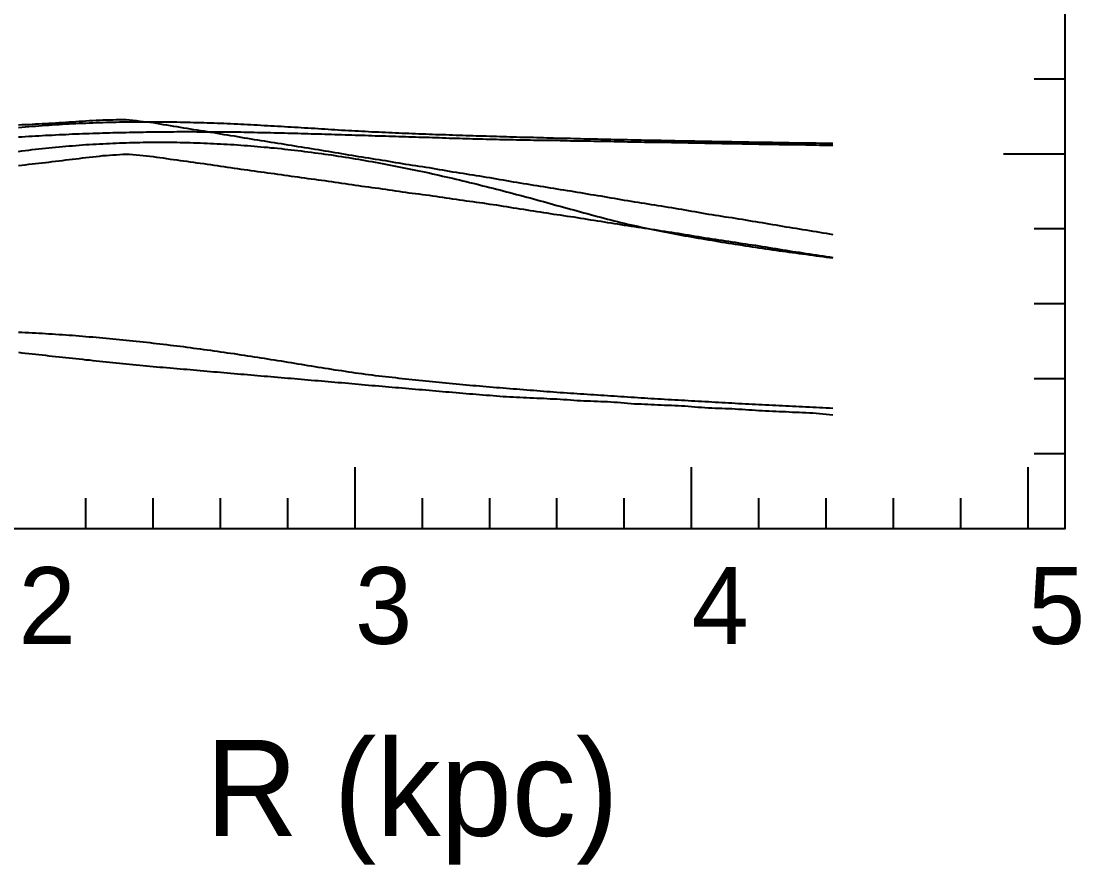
# Model space of a CAD drawing. Extents: x -35 to 181, y -35 to 143.
# Drawn here: x 70.4 to 180.9, y -35 to 52.9 of the extents above; entities that cross this region are included whole.
import ezdxf

# ---------------------------------------------------------------- set-up
doc = ezdxf.new("R2010")
doc.units = 0

msp = doc.modelspace()

# ---------------------------------------------------------------- linework, layer by layer
at = {"color": 0}
for p, q in [((179.2, 46.85), (176, 46.85)), ((179.2, 39.04), (172.8, 39.04)), ((179.2, 31.24), (176, 31.24)), ((179.2, 23.43), (176, 23.43)), ((179.2, 15.62), (176, 15.62)), ((179.2, 7.81), (176, 7.81)), ((105.21, 0), (105.21, 6.4)), ((140.28, 0), (140.28, 6.4)), ((175.35, 0), (175.35, 6.4)), ((77.15, 0), (77.15, 3.2)), ((84.17, 0), (84.17, 3.2)), ((91.18, 0), (91.18, 3.2)), ((98.2, 0), (98.2, 3.2)), ((112.22, 0), (112.22, 3.2)), ((119.24, 0), (119.24, 3.2)), ((126.25, 0), (126.25, 3.2)), ((133.27, 0), (133.27, 3.2)), ((147.29, 0), (147.29, 3.2)), ((154.31, 0), (154.31, 3.2)), ((161.32, 0), (161.32, 3.2)), ((168.34, 0), (168.34, 3.2))]:
    msp.add_line(p, q, dxfattribs=at)
msp.add_lwpolyline([(0, 0), (0, 117.13), (179.2, 117.13), (179.2, 0)], close=True, dxfattribs=at)
at = {"color": 1}
msp.add_lwpolyline([(70.14, 42.08), (70.49, 42.1), (70.84, 42.11), (71.19, 42.13), (71.54, 42.15), (71.89, 42.17), (72.24, 42.19), (72.6, 42.21), (72.95, 42.23), (73.3, 42.24), (73.65, 42.27), (74, 42.29), (74.35, 42.31), (74.7, 42.34), (75.05, 42.36), (75.4, 42.38), (75.75, 42.41), (76.1, 42.43), (76.45, 42.45), (76.8, 42.47), (77.15, 42.49), (77.51, 42.52), (77.86, 42.54), (78.21, 42.56), (78.56, 42.58), (78.91, 42.6), (79.26, 42.6), (79.61, 42.61), (79.96, 42.62), (80.31, 42.63), (80.66, 42.64), (81.01, 42.65), (81.36, 42.65), (81.71, 42.61), (82.06, 42.57), (82.41, 42.53), (82.77, 42.48), (83.12, 42.44), (83.47, 42.4), (83.82, 42.35), (84.17, 42.31), (84.52, 42.24), (84.87, 42.19), (85.22, 42.13), (85.57, 42.07), (85.92, 42.01), (86.27, 41.95), (86.62, 41.9), (86.97, 41.84), (87.32, 41.78), (87.68, 41.73), (88.03, 41.67), (88.38, 41.61), (88.73, 41.56), (89.08, 41.5), (89.43, 41.44), (89.78, 41.38), (90.13, 41.33), (90.48, 41.27), (90.83, 41.21), (91.18, 41.15), (91.53, 41.09), (91.88, 41.04), (92.23, 40.98), (92.59, 40.92), (92.94, 40.86), (93.29, 40.8), (93.64, 40.74), (93.99, 40.68), (94.34, 40.62), (94.69, 40.57), (95.04, 40.51), (95.39, 40.46), (95.74, 40.4), (96.09, 40.35), (96.44, 40.29), (96.79, 40.24), (97.14, 40.18), (97.49, 40.13), (97.85, 40.07), (98.2, 40.01), (98.55, 39.95), (98.9, 39.89), (99.25, 39.84), (99.6, 39.78), (99.95, 39.72), (100.3, 39.67), (100.65, 39.61), (101, 39.56), (101.35, 39.5), (101.7, 39.45), (102.05, 39.39), (102.4, 39.33), (102.76, 39.28), (103.11, 39.21), (103.46, 39.15), (103.81, 39.09), (104.16, 39.03), (104.51, 38.97), (104.86, 38.91), (105.21, 38.85), (105.56, 38.8), (105.91, 38.74), (106.26, 38.69), (106.61, 38.63), (106.96, 38.58), (107.31, 38.52), (107.67, 38.46), (108.02, 38.41), (108.37, 38.35), (108.72, 38.29), (109.07, 38.23), (109.42, 38.17), (109.77, 38.11), (110.12, 38.05), (110.47, 37.99), (110.82, 37.94), (111.17, 37.89), (111.52, 37.83), (111.87, 37.78), (112.22, 37.73), (112.58, 37.67), (112.93, 37.62), (113.28, 37.56), (113.63, 37.5), (113.98, 37.44), (114.33, 37.38), (114.68, 37.32), (115.03, 37.26), (115.38, 37.2), (115.73, 37.14), (116.08, 37.09), (116.43, 37.03), (116.78, 36.98), (117.13, 36.92), (117.48, 36.87), (117.84, 36.81), (118.19, 36.76), (118.54, 36.7), (118.89, 36.64), (119.24, 36.58), (119.59, 36.52), (119.94, 36.46), (120.29, 36.4), (120.64, 36.34), (120.99, 36.28), (121.34, 36.22), (121.69, 36.16), (122.04, 36.1), (122.39, 36.04), (122.75, 35.98), (123.1, 35.93), (123.45, 35.87), (123.8, 35.81), (124.15, 35.76), (124.5, 35.7), (124.85, 35.64), (125.2, 35.59), (125.55, 35.53), (125.9, 35.48), (126.25, 35.42), (126.6, 35.36), (126.95, 35.31), (127.3, 35.25), (127.66, 35.19), (128.01, 35.13), (128.36, 35.07), (128.71, 35.02), (129.06, 34.96), (129.41, 34.9), (129.76, 34.84), (130.11, 34.78), (130.46, 34.73), (130.81, 34.67), (131.16, 34.61), (131.51, 34.55), (131.86, 34.49), (132.21, 34.43), (132.57, 34.37), (132.92, 34.31), (133.27, 34.25), (133.62, 34.19), (133.97, 34.13), (134.32, 34.07), (134.67, 34.02), (135.02, 33.96), (135.37, 33.91), (135.72, 33.85), (136.07, 33.79), (136.42, 33.74), (136.77, 33.68), (137.12, 33.63), (137.47, 33.57), (137.83, 33.51), (138.18, 33.46), (138.53, 33.4), (138.88, 33.34), (139.23, 33.28), (139.58, 33.23), (139.93, 33.16), (140.28, 33.1), (140.63, 33.04), (140.98, 32.97), (141.33, 32.91), (141.68, 32.85), (142.03, 32.79), (142.38, 32.73), (142.74, 32.68), (143.09, 32.62), (143.44, 32.57), (143.79, 32.51), (144.14, 32.46), (144.49, 32.41), (144.84, 32.35), (145.19, 32.29), (145.54, 32.24), (145.89, 32.18), (146.24, 32.12), (146.59, 32.06), (146.94, 32), (147.29, 31.95), (147.65, 31.89), (148, 31.83), (148.35, 31.77), (148.7, 31.71), (149.05, 31.65), (149.4, 31.59), (149.75, 31.53), (150.1, 31.47), (150.45, 31.41), (150.8, 31.36), (151.15, 31.3), (151.5, 31.25), (151.85, 31.19), (152.2, 31.14), (152.56, 31.08), (152.91, 31.02), (153.26, 30.96), (153.61, 30.9), (153.96, 30.84), (154.31, 30.78), (154.66, 30.72), (155.01, 30.66)], dxfattribs=at)
at = {"color": 2}
for points in [[(70.14, 42.08), (70.49, 42.1), (70.84, 42.11), (71.19, 42.13), (71.54, 42.15), (71.89, 42.17), (72.24, 42.19), (72.6, 42.21), (72.95, 42.23), (73.3, 42.24), (73.65, 42.27), (74, 42.29), (74.35, 42.31), (74.7, 42.34), (75.05, 42.36), (75.4, 42.38), (75.75, 42.41), (76.1, 42.43), (76.45, 42.45), (76.8, 42.47), (77.15, 42.49), (77.51, 42.52), (77.86, 42.54), (78.21, 42.56), (78.56, 42.58), (78.91, 42.6), (79.26, 42.6), (79.61, 42.61), (79.96, 42.62), (80.31, 42.63), (80.66, 42.64), (81.01, 42.65), (81.36, 42.65), (81.71, 42.61), (82.06, 42.57), (82.41, 42.53), (82.77, 42.48), (83.12, 42.44), (83.47, 42.4), (83.82, 42.35), (84.17, 42.31), (84.52, 42.24), (84.87, 42.19), (85.22, 42.13), (85.57, 42.07), (85.92, 42.01), (86.27, 41.95), (86.62, 41.9), (86.97, 41.84), (87.32, 41.78), (87.68, 41.73), (88.03, 41.67), (88.38, 41.61), (88.73, 41.56), (89.08, 41.5), (89.43, 41.44), (89.78, 41.38), (90.13, 41.33), (90.48, 41.27), (90.83, 41.21), (91.18, 41.15), (91.53, 41.09), (91.88, 41.04), (92.23, 40.98), (92.59, 40.92), (92.94, 40.86), (93.29, 40.8), (93.64, 40.74), (93.99, 40.68), (94.34, 40.62), (94.69, 40.57), (95.04, 40.51), (95.39, 40.46), (95.74, 40.4), (96.09, 40.35), (96.44, 40.29), (96.79, 40.24), (97.14, 40.18), (97.49, 40.13), (97.85, 40.07), (98.2, 40.01), (98.55, 39.95), (98.9, 39.89), (99.25, 39.84), (99.6, 39.78), (99.95, 39.72), (100.3, 39.67), (100.65, 39.61), (101, 39.56), (101.35, 39.5), (101.7, 39.45), (102.05, 39.39), (102.4, 39.33), (102.76, 39.28), (103.11, 39.21), (103.46, 39.15), (103.81, 39.09), (104.16, 39.03), (104.51, 38.97), (104.86, 38.91), (105.21, 38.85), (105.56, 38.8), (105.91, 38.74), (106.26, 38.69), (106.61, 38.63), (106.96, 38.58), (107.31, 38.52), (107.67, 38.46), (108.02, 38.41), (108.37, 38.35), (108.72, 38.29), (109.07, 38.23), (109.42, 38.17), (109.77, 38.11), (110.12, 38.05), (110.47, 37.99), (110.82, 37.94), (111.17, 37.89), (111.52, 37.83), (111.87, 37.78), (112.22, 37.73), (112.58, 37.67), (112.93, 37.62), (113.28, 37.56), (113.63, 37.5), (113.98, 37.44), (114.33, 37.38), (114.68, 37.32), (115.03, 37.26), (115.38, 37.2), (115.73, 37.14), (116.08, 37.09), (116.43, 37.03), (116.78, 36.98), (117.13, 36.92), (117.48, 36.87), (117.84, 36.81), (118.19, 36.76), (118.54, 36.7), (118.89, 36.64), (119.24, 36.58), (119.59, 36.52), (119.94, 36.46), (120.29, 36.4), (120.64, 36.34), (120.99, 36.28), (121.34, 36.22), (121.69, 36.16), (122.04, 36.1), (122.39, 36.04), (122.75, 35.98), (123.1, 35.93), (123.45, 35.87), (123.8, 35.81), (124.15, 35.76), (124.5, 35.7), (124.85, 35.64), (125.2, 35.59), (125.55, 35.53), (125.9, 35.48), (126.25, 35.42), (126.6, 35.36), (126.95, 35.31), (127.3, 35.25), (127.66, 35.19), (128.01, 35.13), (128.36, 35.07), (128.71, 35.02), (129.06, 34.96), (129.41, 34.9), (129.76, 34.84), (130.11, 34.78), (130.46, 34.73), (130.81, 34.67), (131.16, 34.61), (131.51, 34.55), (131.86, 34.49), (132.21, 34.43), (132.57, 34.37), (132.92, 34.31), (133.27, 34.25), (133.62, 34.19), (133.97, 34.13), (134.32, 34.07), (134.67, 34.02), (135.02, 33.96), (135.37, 33.91), (135.72, 33.85), (136.07, 33.79), (136.42, 33.74), (136.77, 33.68), (137.12, 33.63), (137.47, 33.57), (137.83, 33.51), (138.18, 33.46), (138.53, 33.4), (138.88, 33.34), (139.23, 33.28), (139.58, 33.23), (139.93, 33.16), (140.28, 33.1), (140.63, 33.04), (140.98, 32.97), (141.33, 32.91), (141.68, 32.85), (142.03, 32.79), (142.38, 32.73), (142.74, 32.68), (143.09, 32.62), (143.44, 32.57), (143.79, 32.51), (144.14, 32.46), (144.49, 32.41), (144.84, 32.35), (145.19, 32.29), (145.54, 32.24), (145.89, 32.18), (146.24, 32.12), (146.59, 32.06), (146.94, 32), (147.29, 31.95), (147.65, 31.89), (148, 31.83), (148.35, 31.77), (148.7, 31.71), (149.05, 31.65), (149.4, 31.59), (149.75, 31.53), (150.1, 31.47), (150.45, 31.41), (150.8, 31.36), (151.15, 31.3), (151.5, 31.25), (151.85, 31.19), (152.2, 31.14), (152.56, 31.08), (152.91, 31.02), (153.26, 30.96), (153.61, 30.9), (153.96, 30.84), (154.31, 30.78), (154.66, 30.72), (155.01, 30.66)], [(70.14, 39.32), (70.49, 39.37), (70.84, 39.41), (71.19, 39.45), (71.54, 39.5), (71.89, 39.54), (72.24, 39.58), (72.6, 39.62), (72.95, 39.65), (73.3, 39.69), (73.65, 39.72), (74, 39.76), (74.35, 39.79), (74.7, 39.82), (75.05, 39.85), (75.4, 39.88), (75.75, 39.91), (76.1, 39.94), (76.45, 39.96), (76.8, 39.99), (77.15, 40.02), (77.51, 40.04), (77.86, 40.06), (78.21, 40.08), (78.56, 40.1), (78.91, 40.12), (79.26, 40.14), (79.61, 40.15), (79.96, 40.17), (80.31, 40.18), (80.66, 40.2), (81.01, 40.21), (81.36, 40.22), (81.71, 40.23), (82.06, 40.24), (82.41, 40.25), (82.77, 40.25), (83.12, 40.26), (83.47, 40.26), (83.82, 40.27), (84.17, 40.27), (84.52, 40.27), (84.87, 40.27), (85.22, 40.27), (85.57, 40.27), (85.92, 40.27), (86.27, 40.26), (86.62, 40.26), (86.97, 40.25), (87.32, 40.24), (87.68, 40.24), (88.03, 40.23), (88.38, 40.22), (88.73, 40.21), (89.08, 40.19), (89.43, 40.18), (89.78, 40.17), (90.13, 40.15), (90.48, 40.14), (90.83, 40.12), (91.18, 40.1), (91.53, 40.08), (91.88, 40.06), (92.23, 40.04), (92.59, 40.02), (92.94, 39.99), (93.29, 39.97), (93.64, 39.94), (93.99, 39.92), (94.34, 39.89), (94.69, 39.86), (95.04, 39.83), (95.39, 39.8), (95.74, 39.77), (96.09, 39.74), (96.44, 39.7), (96.79, 39.67), (97.14, 39.64), (97.49, 39.6), (97.85, 39.56), (98.2, 39.52), (98.55, 39.48), (98.9, 39.44), (99.25, 39.4), (99.6, 39.36), (99.95, 39.32), (100.3, 39.27), (100.65, 39.23), (101, 39.18), (101.35, 39.13), (101.7, 39.08), (102.05, 39.04), (102.4, 38.99), (102.76, 38.94), (103.11, 38.88), (103.46, 38.83), (103.81, 38.78), (104.16, 38.72), (104.51, 38.67), (104.86, 38.61), (105.21, 38.55), (105.56, 38.49), (105.91, 38.43), (106.26, 38.37), (106.61, 38.31), (106.96, 38.25), (107.31, 38.19), (107.67, 38.13), (108.02, 38.06), (108.37, 37.99), (108.72, 37.93), (109.07, 37.86), (109.42, 37.79), (109.77, 37.72), (110.12, 37.65), (110.47, 37.58), (110.82, 37.51), (111.17, 37.44), (111.52, 37.37), (111.87, 37.29), (112.22, 37.22), (112.58, 37.14), (112.93, 37.07), (113.28, 36.99), (113.63, 36.91), (113.98, 36.83), (114.33, 36.75), (114.68, 36.67), (115.03, 36.59), (115.38, 36.51), (115.73, 36.43), (116.08, 36.34), (116.43, 36.26), (116.78, 36.18), (117.13, 36.09), (117.48, 36.01), (117.84, 35.92), (118.19, 35.83), (118.54, 35.74), (118.89, 35.66), (119.24, 35.57), (119.59, 35.48), (119.94, 35.39), (120.29, 35.3), (120.64, 35.21), (120.99, 35.11), (121.34, 35.02), (121.69, 34.93), (122.04, 34.84), (122.39, 34.74), (122.75, 34.65), (123.1, 34.55), (123.45, 34.46), (123.8, 34.36), (124.15, 34.27), (124.5, 34.17), (124.85, 34.08), (125.2, 33.98), (125.55, 33.89), (125.9, 33.79), (126.25, 33.69), (126.6, 33.6), (126.95, 33.5), (127.3, 33.4), (127.66, 33.31), (128.01, 33.21), (128.36, 33.11), (128.71, 33.02), (129.06, 32.92), (129.41, 32.83), (129.76, 32.73), (130.11, 32.64), (130.46, 32.54), (130.81, 32.45), (131.16, 32.36), (131.51, 32.27), (131.86, 32.18), (132.21, 32.09), (132.57, 32), (132.92, 31.91), (133.27, 31.83), (133.62, 31.74), (133.97, 31.66), (134.32, 31.58), (134.67, 31.51), (135.02, 31.43), (135.37, 31.36), (135.72, 31.28), (136.07, 31.21), (136.42, 31.14), (136.77, 31.07), (137.12, 31), (137.47, 30.93), (137.83, 30.86), (138.18, 30.79), (138.53, 30.73), (138.88, 30.66), (139.23, 30.6), (139.58, 30.53), (139.93, 30.47), (140.28, 30.41), (140.63, 30.35), (140.98, 30.29), (141.33, 30.23), (141.68, 30.17), (142.03, 30.11), (142.38, 30.05), (142.74, 29.99), (143.09, 29.93), (143.44, 29.87), (143.79, 29.82), (144.14, 29.76), (144.49, 29.71), (144.84, 29.65), (145.19, 29.6), (145.54, 29.54), (145.89, 29.49), (146.24, 29.43), (146.59, 29.38), (146.94, 29.33), (147.29, 29.28), (147.65, 29.22), (148, 29.17), (148.35, 29.12), (148.7, 29.07), (149.05, 29.02), (149.4, 28.97), (149.75, 28.92), (150.1, 28.87), (150.45, 28.82), (150.8, 28.78), (151.15, 28.73), (151.5, 28.68), (151.85, 28.63), (152.2, 28.59), (152.56, 28.54), (152.91, 28.49), (153.26, 28.45), (153.61, 28.4), (153.96, 28.35), (154.31, 28.31), (154.66, 28.26), (155.01, 28.22)], [(70.14, 20.49), (70.49, 20.48), (70.84, 20.46), (71.19, 20.44), (71.54, 20.42), (71.89, 20.4), (72.24, 20.38), (72.6, 20.36), (72.95, 20.34), (73.3, 20.32), (73.65, 20.29), (74, 20.27), (74.35, 20.25), (74.7, 20.22), (75.05, 20.2), (75.4, 20.17), (75.75, 20.15), (76.1, 20.12), (76.45, 20.09), (76.8, 20.07), (77.15, 20.04), (77.51, 20.01), (77.86, 19.98), (78.21, 19.95), (78.56, 19.92), (78.91, 19.89), (79.26, 19.86), (79.61, 19.82), (79.96, 19.79), (80.31, 19.76), (80.66, 19.72), (81.01, 19.69), (81.36, 19.65), (81.71, 19.62), (82.06, 19.58), (82.41, 19.54), (82.77, 19.51), (83.12, 19.47), (83.47, 19.43), (83.82, 19.39), (84.17, 19.35), (84.52, 19.31), (84.87, 19.27), (85.22, 19.23), (85.57, 19.19), (85.92, 19.14), (86.27, 19.1), (86.62, 19.06), (86.97, 19.01), (87.32, 18.97), (87.68, 18.92), (88.03, 18.88), (88.38, 18.83), (88.73, 18.78), (89.08, 18.74), (89.43, 18.69), (89.78, 18.64), (90.13, 18.59), (90.48, 18.54), (90.83, 18.49), (91.18, 18.44), (91.53, 18.39), (91.88, 18.34), (92.23, 18.29), (92.59, 18.24), (92.94, 18.19), (93.29, 18.13), (93.64, 18.08), (93.99, 18.03), (94.34, 17.97), (94.69, 17.92), (95.04, 17.86), (95.39, 17.81), (95.74, 17.76), (96.09, 17.7), (96.44, 17.64), (96.79, 17.59), (97.14, 17.53), (97.49, 17.48), (97.85, 17.42), (98.2, 17.36), (98.55, 17.31), (98.9, 17.25), (99.25, 17.19), (99.6, 17.14), (99.95, 17.08), (100.3, 17.02), (100.65, 16.97), (101, 16.91), (101.35, 16.85), (101.7, 16.8), (102.05, 16.74), (102.4, 16.69), (102.76, 16.63), (103.11, 16.57), (103.46, 16.52), (103.81, 16.47), (104.16, 16.41), (104.51, 16.36), (104.86, 16.31), (105.21, 16.26), (105.56, 16.21), (105.91, 16.16), (106.26, 16.12), (106.61, 16.07), (106.96, 16.03), (107.31, 15.98), (107.67, 15.94), (108.02, 15.9), (108.37, 15.86), (108.72, 15.82), (109.07, 15.78), (109.42, 15.74), (109.77, 15.7), (110.12, 15.66), (110.47, 15.62), (110.82, 15.58), (111.17, 15.54), (111.52, 15.51), (111.87, 15.47), (112.22, 15.43), (112.58, 15.4), (112.93, 15.36), (113.28, 15.33), (113.63, 15.29), (113.98, 15.26), (114.33, 15.23), (114.68, 15.19), (115.03, 15.16), (115.38, 15.13), (115.73, 15.1), (116.08, 15.06), (116.43, 15.03), (116.78, 15), (117.13, 14.97), (117.48, 14.94), (117.84, 14.91), (118.19, 14.88), (118.54, 14.85), (118.89, 14.82), (119.24, 14.79), (119.59, 14.76), (119.94, 14.73), (120.29, 14.7), (120.64, 14.67), (120.99, 14.64), (121.34, 14.61), (121.69, 14.58), (122.04, 14.56), (122.39, 14.53), (122.75, 14.5), (123.1, 14.47), (123.45, 14.45), (123.8, 14.42), (124.15, 14.39), (124.5, 14.37), (124.85, 14.34), (125.2, 14.31), (125.55, 14.29), (125.9, 14.26), (126.25, 14.24), (126.6, 14.21), (126.95, 14.19), (127.3, 14.16), (127.66, 14.14), (128.01, 14.11), (128.36, 14.09), (128.71, 14.06), (129.06, 14.04), (129.41, 14.01), (129.76, 13.99), (130.11, 13.97), (130.46, 13.94), (130.81, 13.92), (131.16, 13.9), (131.51, 13.87), (131.86, 13.85), (132.21, 13.83), (132.57, 13.8), (132.92, 13.78), (133.27, 13.76), (133.62, 13.74), (133.97, 13.71), (134.32, 13.69), (134.67, 13.67), (135.02, 13.65), (135.37, 13.63), (135.72, 13.61), (136.07, 13.58), (136.42, 13.56), (136.77, 13.54), (137.12, 13.52), (137.47, 13.5), (137.83, 13.48), (138.18, 13.46), (138.53, 13.44), (138.88, 13.42), (139.23, 13.4), (139.58, 13.38), (139.93, 13.36), (140.28, 13.34), (140.63, 13.32), (140.98, 13.3), (141.33, 13.28), (141.68, 13.26), (142.03, 13.24), (142.38, 13.22), (142.74, 13.2), (143.09, 13.18), (143.44, 13.16), (143.79, 13.14), (144.14, 13.12), (144.49, 13.1), (144.84, 13.08), (145.19, 13.06), (145.54, 13.05), (145.89, 13.03), (146.24, 13.01), (146.59, 12.99), (146.94, 12.97), (147.29, 12.95), (147.65, 12.94), (148, 12.92), (148.35, 12.9), (148.7, 12.88), (149.05, 12.86), (149.4, 12.85), (149.75, 12.83), (150.1, 12.81), (150.45, 12.79), (150.8, 12.78), (151.15, 12.76), (151.5, 12.74), (151.85, 12.73), (152.2, 12.71), (152.56, 12.69), (152.91, 12.67), (153.26, 12.66), (153.61, 12.64), (153.96, 12.62), (154.31, 12.61), (154.66, 12.59), (155.01, 12.57)]]:
    msp.add_lwpolyline(points, dxfattribs=at)
at = {"color": 3}
msp.add_lwpolyline([(70.14, 41.81), (70.49, 41.84), (70.84, 41.87), (71.19, 41.9), (71.54, 41.93), (71.89, 41.96), (72.24, 41.99), (72.6, 42.01), (72.95, 42.04), (73.3, 42.06), (73.65, 42.09), (74, 42.11), (74.35, 42.13), (74.7, 42.15), (75.05, 42.17), (75.4, 42.19), (75.75, 42.21), (76.1, 42.23), (76.45, 42.24), (76.8, 42.26), (77.15, 42.27), (77.51, 42.29), (77.86, 42.3), (78.21, 42.31), (78.56, 42.33), (78.91, 42.34), (79.26, 42.35), (79.61, 42.36), (79.96, 42.36), (80.31, 42.37), (80.66, 42.38), (81.01, 42.38), (81.36, 42.39), (81.71, 42.39), (82.06, 42.4), (82.41, 42.4), (82.77, 42.4), (83.12, 42.4), (83.47, 42.41), (83.82, 42.41), (84.17, 42.4), (84.52, 42.4), (84.87, 42.4), (85.22, 42.4), (85.57, 42.39), (85.92, 42.39), (86.27, 42.39), (86.62, 42.38), (86.97, 42.37), (87.32, 42.37), (87.68, 42.36), (88.03, 42.35), (88.38, 42.34), (88.73, 42.33), (89.08, 42.32), (89.43, 42.31), (89.78, 42.3), (90.13, 42.29), (90.48, 42.28), (90.83, 42.26), (91.18, 42.25), (91.53, 42.24), (91.88, 42.22), (92.23, 42.21), (92.59, 42.19), (92.94, 42.18), (93.29, 42.16), (93.64, 42.14), (93.99, 42.13), (94.34, 42.11), (94.69, 42.09), (95.04, 42.07), (95.39, 42.05), (95.74, 42.03), (96.09, 42.01), (96.44, 41.99), (96.79, 41.97), (97.14, 41.95), (97.49, 41.93), (97.85, 41.91), (98.2, 41.89), (98.55, 41.87), (98.9, 41.85), (99.25, 41.83), (99.6, 41.81), (99.95, 41.78), (100.3, 41.76), (100.65, 41.74), (101, 41.72), (101.35, 41.7), (101.7, 41.67), (102.05, 41.65), (102.4, 41.63), (102.76, 41.61), (103.11, 41.59), (103.46, 41.56), (103.81, 41.54), (104.16, 41.52), (104.51, 41.5), (104.86, 41.48), (105.21, 41.46), (105.56, 41.44), (105.91, 41.42), (106.26, 41.41), (106.61, 41.39), (106.96, 41.37), (107.31, 41.35), (107.67, 41.34), (108.02, 41.32), (108.37, 41.31), (108.72, 41.29), (109.07, 41.27), (109.42, 41.26), (109.77, 41.24), (110.12, 41.23), (110.47, 41.22), (110.82, 41.2), (111.17, 41.19), (111.52, 41.17), (111.87, 41.16), (112.22, 41.15), (112.58, 41.13), (112.93, 41.12), (113.28, 41.11), (113.63, 41.09), (113.98, 41.08), (114.33, 41.07), (114.68, 41.06), (115.03, 41.04), (115.38, 41.03), (115.73, 41.02), (116.08, 41.01), (116.43, 41), (116.78, 40.98), (117.13, 40.97), (117.48, 40.96), (117.84, 40.95), (118.19, 40.94), (118.54, 40.93), (118.89, 40.92), (119.24, 40.91), (119.59, 40.9), (119.94, 40.89), (120.29, 40.88), (120.64, 40.86), (120.99, 40.85), (121.34, 40.84), (121.69, 40.83), (122.04, 40.82), (122.39, 40.81), (122.75, 40.8), (123.1, 40.79), (123.45, 40.79), (123.8, 40.78), (124.15, 40.77), (124.5, 40.76), (124.85, 40.75), (125.2, 40.74), (125.55, 40.73), (125.9, 40.72), (126.25, 40.71), (126.6, 40.7), (126.95, 40.69), (127.3, 40.69), (127.66, 40.68), (128.01, 40.67), (128.36, 40.66), (128.71, 40.65), (129.06, 40.64), (129.41, 40.63), (129.76, 40.63), (130.11, 40.62), (130.46, 40.61), (130.81, 40.6), (131.16, 40.59), (131.51, 40.59), (131.86, 40.58), (132.21, 40.57), (132.57, 40.56), (132.92, 40.55), (133.27, 40.55), (133.62, 40.54), (133.97, 40.53), (134.32, 40.52), (134.67, 40.52), (135.02, 40.51), (135.37, 40.5), (135.72, 40.49), (136.07, 40.49), (136.42, 40.48), (136.77, 40.47), (137.12, 40.47), (137.47, 40.46), (137.83, 40.45), (138.18, 40.45), (138.53, 40.44), (138.88, 40.43), (139.23, 40.43), (139.58, 40.42), (139.93, 40.41), (140.28, 40.41), (140.63, 40.4), (140.98, 40.39), (141.33, 40.39), (141.68, 40.38), (142.03, 40.37), (142.38, 40.37), (142.74, 40.36), (143.09, 40.35), (143.44, 40.35), (143.79, 40.34), (144.14, 40.33), (144.49, 40.33), (144.84, 40.32), (145.19, 40.32), (145.54, 40.31), (145.89, 40.3), (146.24, 40.3), (146.59, 40.29), (146.94, 40.29), (147.29, 40.28), (147.65, 40.27), (148, 40.27), (148.35, 40.26), (148.7, 40.26), (149.05, 40.25), (149.4, 40.25), (149.75, 40.24), (150.1, 40.24), (150.45, 40.23), (150.8, 40.22), (151.15, 40.22), (151.5, 40.21), (151.85, 40.21), (152.2, 40.2), (152.56, 40.2), (152.91, 40.19), (153.26, 40.19), (153.61, 40.18), (153.96, 40.18), (154.31, 40.17), (154.66, 40.17), (155.01, 40.16)], dxfattribs=at)
at = {"color": 4}
msp.add_lwpolyline([(70.14, 40.82), (70.49, 40.84), (70.84, 40.86), (71.19, 40.89), (71.54, 40.91), (71.89, 40.93), (72.24, 40.95), (72.6, 40.97), (72.95, 40.99), (73.3, 41.01), (73.65, 41.02), (74, 41.04), (74.35, 41.06), (74.7, 41.08), (75.05, 41.09), (75.4, 41.11), (75.75, 41.13), (76.1, 41.14), (76.45, 41.15), (76.8, 41.17), (77.15, 41.18), (77.51, 41.19), (77.86, 41.2), (78.21, 41.22), (78.56, 41.23), (78.91, 41.24), (79.26, 41.25), (79.61, 41.26), (79.96, 41.27), (80.31, 41.28), (80.66, 41.29), (81.01, 41.29), (81.36, 41.3), (81.71, 41.31), (82.06, 41.32), (82.41, 41.32), (82.77, 41.33), (83.12, 41.33), (83.47, 41.34), (83.82, 41.34), (84.17, 41.35), (84.52, 41.35), (84.87, 41.36), (85.22, 41.36), (85.57, 41.37), (85.92, 41.37), (86.27, 41.37), (86.62, 41.38), (86.97, 41.38), (87.32, 41.38), (87.68, 41.38), (88.03, 41.38), (88.38, 41.38), (88.73, 41.37), (89.08, 41.37), (89.43, 41.37), (89.78, 41.37), (90.13, 41.37), (90.48, 41.37), (90.83, 41.36), (91.18, 41.36), (91.53, 41.36), (91.88, 41.36), (92.23, 41.35), (92.59, 41.35), (92.94, 41.34), (93.29, 41.34), (93.64, 41.33), (93.99, 41.32), (94.34, 41.32), (94.69, 41.31), (95.04, 41.3), (95.39, 41.3), (95.74, 41.29), (96.09, 41.28), (96.44, 41.27), (96.79, 41.26), (97.14, 41.26), (97.49, 41.25), (97.85, 41.24), (98.2, 41.23), (98.55, 41.22), (98.9, 41.21), (99.25, 41.2), (99.6, 41.19), (99.95, 41.18), (100.3, 41.17), (100.65, 41.16), (101, 41.15), (101.35, 41.14), (101.7, 41.13), (102.05, 41.12), (102.4, 41.11), (102.76, 41.1), (103.11, 41.08), (103.46, 41.07), (103.81, 41.06), (104.16, 41.05), (104.51, 41.04), (104.86, 41.03), (105.21, 41.02), (105.56, 41.01), (105.91, 41), (106.26, 40.99), (106.61, 40.97), (106.96, 40.96), (107.31, 40.95), (107.67, 40.94), (108.02, 40.93), (108.37, 40.92), (108.72, 40.91), (109.07, 40.9), (109.42, 40.89), (109.77, 40.88), (110.12, 40.87), (110.47, 40.85), (110.82, 40.84), (111.17, 40.83), (111.52, 40.82), (111.87, 40.81), (112.22, 40.8), (112.58, 40.79), (112.93, 40.78), (113.28, 40.77), (113.63, 40.76), (113.98, 40.75), (114.33, 40.74), (114.68, 40.73), (115.03, 40.71), (115.38, 40.7), (115.73, 40.69), (116.08, 40.68), (116.43, 40.67), (116.78, 40.66), (117.13, 40.65), (117.48, 40.64), (117.84, 40.63), (118.19, 40.62), (118.54, 40.61), (118.89, 40.6), (119.24, 40.59), (119.59, 40.58), (119.94, 40.58), (120.29, 40.57), (120.64, 40.56), (120.99, 40.55), (121.34, 40.54), (121.69, 40.54), (122.04, 40.53), (122.39, 40.53), (122.75, 40.52), (123.1, 40.52), (123.45, 40.51), (123.8, 40.5), (124.15, 40.5), (124.5, 40.49), (124.85, 40.49), (125.2, 40.48), (125.55, 40.48), (125.9, 40.47), (126.25, 40.47), (126.6, 40.46), (126.95, 40.45), (127.3, 40.44), (127.66, 40.43), (128.01, 40.43), (128.36, 40.42), (128.71, 40.41), (129.06, 40.4), (129.41, 40.4), (129.76, 40.4), (130.11, 40.39), (130.46, 40.39), (130.81, 40.38), (131.16, 40.38), (131.51, 40.38), (131.86, 40.37), (132.21, 40.36), (132.57, 40.35), (132.92, 40.34), (133.27, 40.33), (133.62, 40.32), (133.97, 40.31), (134.32, 40.31), (134.67, 40.3), (135.02, 40.3), (135.37, 40.29), (135.72, 40.29), (136.07, 40.28), (136.42, 40.28), (136.77, 40.27), (137.12, 40.27), (137.47, 40.26), (137.83, 40.26), (138.18, 40.25), (138.53, 40.25), (138.88, 40.24), (139.23, 40.24), (139.58, 40.23), (139.93, 40.22), (140.28, 40.21), (140.63, 40.2), (140.98, 40.19), (141.33, 40.19), (141.68, 40.18), (142.03, 40.17), (142.38, 40.16), (142.74, 40.16), (143.09, 40.16), (143.44, 40.15), (143.79, 40.15), (144.14, 40.15), (144.49, 40.14), (144.84, 40.14), (145.19, 40.13), (145.54, 40.12), (145.89, 40.11), (146.24, 40.11), (146.59, 40.1), (146.94, 40.09), (147.29, 40.08), (147.65, 40.08), (148, 40.07), (148.35, 40.07), (148.7, 40.06), (149.05, 40.06), (149.4, 40.05), (149.75, 40.05), (150.1, 40.04), (150.45, 40.04), (150.8, 40.03), (151.15, 40.03), (151.5, 40.02), (151.85, 40.02), (152.2, 40.01), (152.56, 40.01), (152.91, 40), (153.26, 39.99), (153.61, 39.98), (153.96, 39.97), (154.31, 39.97), (154.66, 39.96), (155.01, 39.95)], dxfattribs=at)
at = {"color": 6}
msp.add_lwpolyline([(70.14, 37.85), (70.49, 37.89), (70.84, 37.93), (71.19, 37.97), (71.54, 38.01), (71.89, 38.05), (72.24, 38.09), (72.6, 38.13), (72.95, 38.16), (73.3, 38.2), (73.65, 38.25), (74, 38.29), (74.35, 38.33), (74.7, 38.38), (75.05, 38.42), (75.4, 38.46), (75.75, 38.51), (76.1, 38.55), (76.45, 38.59), (76.8, 38.63), (77.15, 38.67), (77.51, 38.71), (77.86, 38.75), (78.21, 38.79), (78.56, 38.83), (78.91, 38.87), (79.26, 38.89), (79.61, 38.92), (79.96, 38.94), (80.31, 38.97), (80.66, 38.99), (81.01, 39.01), (81.36, 39.04), (81.71, 39.01), (82.06, 38.98), (82.41, 38.95), (82.77, 38.91), (83.12, 38.88), (83.47, 38.85), (83.82, 38.82), (84.17, 38.79), (84.52, 38.73), (84.87, 38.68), (85.22, 38.63), (85.57, 38.57), (85.92, 38.52), (86.27, 38.47), (86.62, 38.42), (86.97, 38.37), (87.32, 38.33), (87.68, 38.28), (88.03, 38.23), (88.38, 38.18), (88.73, 38.13), (89.08, 38.09), (89.43, 38.04), (89.78, 37.99), (90.13, 37.94), (90.48, 37.89), (90.83, 37.83), (91.18, 37.78), (91.53, 37.73), (91.88, 37.68), (92.23, 37.63), (92.59, 37.58), (92.94, 37.53), (93.29, 37.48), (93.64, 37.43), (93.99, 37.38), (94.34, 37.33), (94.69, 37.28), (95.04, 37.23), (95.39, 37.18), (95.74, 37.14), (96.09, 37.09), (96.44, 37.05), (96.79, 37), (97.14, 36.95), (97.49, 36.9), (97.85, 36.85), (98.2, 36.8), (98.55, 36.75), (98.9, 36.7), (99.25, 36.65), (99.6, 36.6), (99.95, 36.55), (100.3, 36.5), (100.65, 36.46), (101, 36.41), (101.35, 36.36), (101.7, 36.32), (102.05, 36.27), (102.4, 36.22), (102.76, 36.17), (103.11, 36.12), (103.46, 36.06), (103.81, 36.01), (104.16, 35.96), (104.51, 35.9), (104.86, 35.85), (105.21, 35.8), (105.56, 35.75), (105.91, 35.7), (106.26, 35.66), (106.61, 35.61), (106.96, 35.57), (107.31, 35.52), (107.67, 35.47), (108.02, 35.42), (108.37, 35.37), (108.72, 35.32), (109.07, 35.27), (109.42, 35.21), (109.77, 35.16), (110.12, 35.11), (110.47, 35.06), (110.82, 35.01), (111.17, 34.97), (111.52, 34.92), (111.87, 34.88), (112.22, 34.83), (112.58, 34.79), (112.93, 34.74), (113.28, 34.69), (113.63, 34.64), (113.98, 34.59), (114.33, 34.54), (114.68, 34.48), (115.03, 34.43), (115.38, 34.38), (115.73, 34.33), (116.08, 34.28), (116.43, 34.23), (116.78, 34.18), (117.13, 34.14), (117.48, 34.09), (117.84, 34.04), (118.19, 33.99), (118.54, 33.94), (118.89, 33.89), (119.24, 33.83), (119.59, 33.78), (119.94, 33.73), (120.29, 33.67), (120.64, 33.62), (120.99, 33.57), (121.34, 33.51), (121.69, 33.45), (122.04, 33.4), (122.39, 33.34), (122.75, 33.28), (123.1, 33.23), (123.45, 33.17), (123.8, 33.11), (124.15, 33.06), (124.5, 33.01), (124.85, 32.95), (125.2, 32.9), (125.55, 32.85), (125.9, 32.79), (126.25, 32.74), (126.6, 32.69), (126.95, 32.63), (127.3, 32.58), (127.66, 32.53), (128.01, 32.48), (128.36, 32.42), (128.71, 32.37), (129.06, 32.32), (129.41, 32.26), (129.76, 32.2), (130.11, 32.14), (130.46, 32.09), (130.81, 32.03), (131.16, 31.97), (131.51, 31.91), (131.86, 31.86), (132.21, 31.8), (132.57, 31.75), (132.92, 31.7), (133.27, 31.64), (133.62, 31.59), (133.97, 31.54), (134.32, 31.48), (134.67, 31.43), (135.02, 31.37), (135.37, 31.32), (135.72, 31.27), (136.07, 31.21), (136.42, 31.16), (136.77, 31.11), (137.12, 31.05), (137.47, 31), (137.83, 30.94), (138.18, 30.89), (138.53, 30.83), (138.88, 30.78), (139.23, 30.72), (139.58, 30.66), (139.93, 30.61), (140.28, 30.55), (140.63, 30.49), (140.98, 30.44), (141.33, 30.38), (141.68, 30.32), (142.03, 30.27), (142.38, 30.21), (142.74, 30.16), (143.09, 30.11), (143.44, 30.05), (143.79, 30), (144.14, 29.95), (144.49, 29.89), (144.84, 29.84), (145.19, 29.79), (145.54, 29.73), (145.89, 29.68), (146.24, 29.63), (146.59, 29.58), (146.94, 29.53), (147.29, 29.47), (147.65, 29.42), (148, 29.36), (148.35, 29.3), (148.7, 29.24), (149.05, 29.18), (149.4, 29.13), (149.75, 29.07), (150.1, 29.01), (150.45, 28.96), (150.8, 28.9), (151.15, 28.85), (151.5, 28.8), (151.85, 28.74), (152.2, 28.69), (152.56, 28.64), (152.91, 28.58), (153.26, 28.53), (153.61, 28.48), (153.96, 28.42), (154.31, 28.37), (154.66, 28.32), (155.01, 28.26)], dxfattribs=at)
at = {"color": 5}
msp.add_lwpolyline([(70.14, 18.38), (70.49, 18.34), (70.84, 18.3), (71.19, 18.26), (71.54, 18.22), (71.89, 18.19), (72.24, 18.15), (72.6, 18.11), (72.95, 18.07), (73.3, 18.03), (73.65, 17.99), (74, 17.95), (74.35, 17.92), (74.7, 17.88), (75.05, 17.84), (75.4, 17.8), (75.75, 17.76), (76.1, 17.73), (76.45, 17.69), (76.8, 17.65), (77.15, 17.61), (77.51, 17.58), (77.86, 17.54), (78.21, 17.5), (78.56, 17.46), (78.91, 17.42), (79.26, 17.39), (79.61, 17.36), (79.96, 17.32), (80.31, 17.29), (80.66, 17.25), (81.01, 17.22), (81.36, 17.18), (81.71, 17.15), (82.06, 17.11), (82.41, 17.08), (82.77, 17.04), (83.12, 17.01), (83.47, 16.97), (83.82, 16.94), (84.17, 16.9), (84.52, 16.88), (84.87, 16.85), (85.22, 16.82), (85.57, 16.79), (85.92, 16.76), (86.27, 16.73), (86.62, 16.7), (86.97, 16.67), (87.32, 16.64), (87.68, 16.61), (88.03, 16.58), (88.38, 16.54), (88.73, 16.51), (89.08, 16.48), (89.43, 16.45), (89.78, 16.42), (90.13, 16.39), (90.48, 16.36), (90.83, 16.33), (91.18, 16.3), (91.53, 16.28), (91.88, 16.25), (92.23, 16.22), (92.59, 16.19), (92.94, 16.15), (93.29, 16.12), (93.64, 16.09), (93.99, 16.06), (94.34, 16.03), (94.69, 16), (95.04, 15.97), (95.39, 15.94), (95.74, 15.91), (96.09, 15.88), (96.44, 15.85), (96.79, 15.82), (97.14, 15.79), (97.49, 15.76), (97.85, 15.73), (98.2, 15.7), (98.55, 15.67), (98.9, 15.64), (99.25, 15.61), (99.6, 15.59), (99.95, 15.56), (100.3, 15.52), (100.65, 15.49), (101, 15.46), (101.35, 15.43), (101.7, 15.4), (102.05, 15.36), (102.4, 15.33), (102.76, 15.3), (103.11, 15.27), (103.46, 15.24), (103.81, 15.22), (104.16, 15.19), (104.51, 15.16), (104.86, 15.13), (105.21, 15.1), (105.56, 15.07), (105.91, 15.04), (106.26, 15), (106.61, 14.97), (106.96, 14.94), (107.31, 14.91), (107.67, 14.88), (108.02, 14.85), (108.37, 14.82), (108.72, 14.79), (109.07, 14.76), (109.42, 14.73), (109.77, 14.7), (110.12, 14.67), (110.47, 14.64), (110.82, 14.61), (111.17, 14.58), (111.52, 14.55), (111.87, 14.52), (112.22, 14.49), (112.58, 14.46), (112.93, 14.43), (113.28, 14.4), (113.63, 14.37), (113.98, 14.34), (114.33, 14.31), (114.68, 14.28), (115.03, 14.25), (115.38, 14.22), (115.73, 14.19), (116.08, 14.16), (116.43, 14.13), (116.78, 14.1), (117.13, 14.07), (117.48, 14.04), (117.84, 14.01), (118.19, 13.98), (118.54, 13.95), (118.89, 13.93), (119.24, 13.9), (119.59, 13.87), (119.94, 13.84), (120.29, 13.82), (120.64, 13.79), (120.99, 13.76), (121.34, 13.75), (121.69, 13.73), (122.04, 13.71), (122.39, 13.7), (122.75, 13.68), (123.1, 13.67), (123.45, 13.65), (123.8, 13.63), (124.15, 13.62), (124.5, 13.6), (124.85, 13.59), (125.2, 13.57), (125.55, 13.55), (125.9, 13.54), (126.25, 13.52), (126.6, 13.5), (126.95, 13.47), (127.3, 13.45), (127.66, 13.42), (128.01, 13.4), (128.36, 13.37), (128.71, 13.35), (129.06, 13.32), (129.41, 13.32), (129.76, 13.31), (130.11, 13.3), (130.46, 13.28), (130.81, 13.27), (131.16, 13.26), (131.51, 13.25), (131.86, 13.22), (132.21, 13.2), (132.57, 13.17), (132.92, 13.14), (133.27, 13.11), (133.62, 13.09), (133.97, 13.06), (134.32, 13.03), (134.67, 13.02), (135.02, 13), (135.37, 12.99), (135.72, 12.97), (136.07, 12.95), (136.42, 12.94), (136.77, 12.92), (137.12, 12.91), (137.47, 12.89), (137.83, 12.88), (138.18, 12.86), (138.53, 12.84), (138.88, 12.83), (139.23, 12.81), (139.58, 12.8), (139.93, 12.76), (140.28, 12.74), (140.63, 12.71), (140.98, 12.68), (141.33, 12.65), (141.68, 12.63), (142.03, 12.6), (142.38, 12.58), (142.74, 12.57), (143.09, 12.56), (143.44, 12.55), (143.79, 12.54), (144.14, 12.53), (144.49, 12.51), (144.84, 12.5), (145.19, 12.47), (145.54, 12.45), (145.89, 12.42), (146.24, 12.4), (146.59, 12.38), (146.94, 12.35), (147.29, 12.33), (147.65, 12.31), (148, 12.29), (148.35, 12.28), (148.7, 12.26), (149.05, 12.24), (149.4, 12.23), (149.75, 12.21), (150.1, 12.2), (150.45, 12.18), (150.8, 12.16), (151.15, 12.15), (151.5, 12.13), (151.85, 12.12), (152.2, 12.1), (152.56, 12.08), (152.91, 12.06), (153.26, 12.03), (153.61, 12), (153.96, 11.97), (154.31, 11.94), (154.66, 11.91), (155.01, 11.88)], dxfattribs=at)

# ---------------------------------------------------------------- texts
at = {"color": 0}
for s, height, p in [('2', 8, (70.14, -12)), ('3', 8, (105.21, -12)), ('4', 8, (140.28, -12)), ('5', 8, (175.35, -12)), ('R (kpc)', 10, (89.6, -32))]:
    msp.add_text(s, height=height, dxfattribs=at).set_placement(p)

doc.saveas('drawing.dxf')
